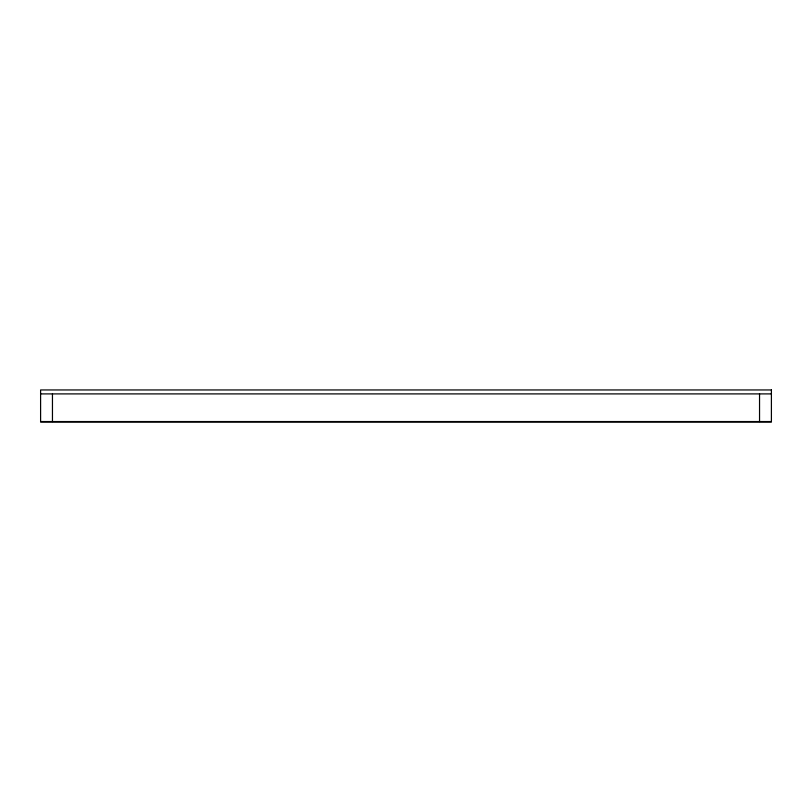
<?xml version="1.0" encoding="UTF-8"?>
<svg xmlns="http://www.w3.org/2000/svg" width="812" height="812" viewBox="0 0 812 812"><rect width="100%" height="100%" fill="white"/><g stroke="black" fill="none" stroke-linecap="round" stroke-linejoin="round"><path stroke-width="1.22" d="M40.6 393.901L771.4 393.901M40.6 421.55L771.4 421.55M759.545 393.901L759.545 421.55M52.455 393.901L52.455 421.55M771.4 389.953L40.6 389.953L40.6 422.047L771.4 422.047L771.4 389.953"/></g></svg>
